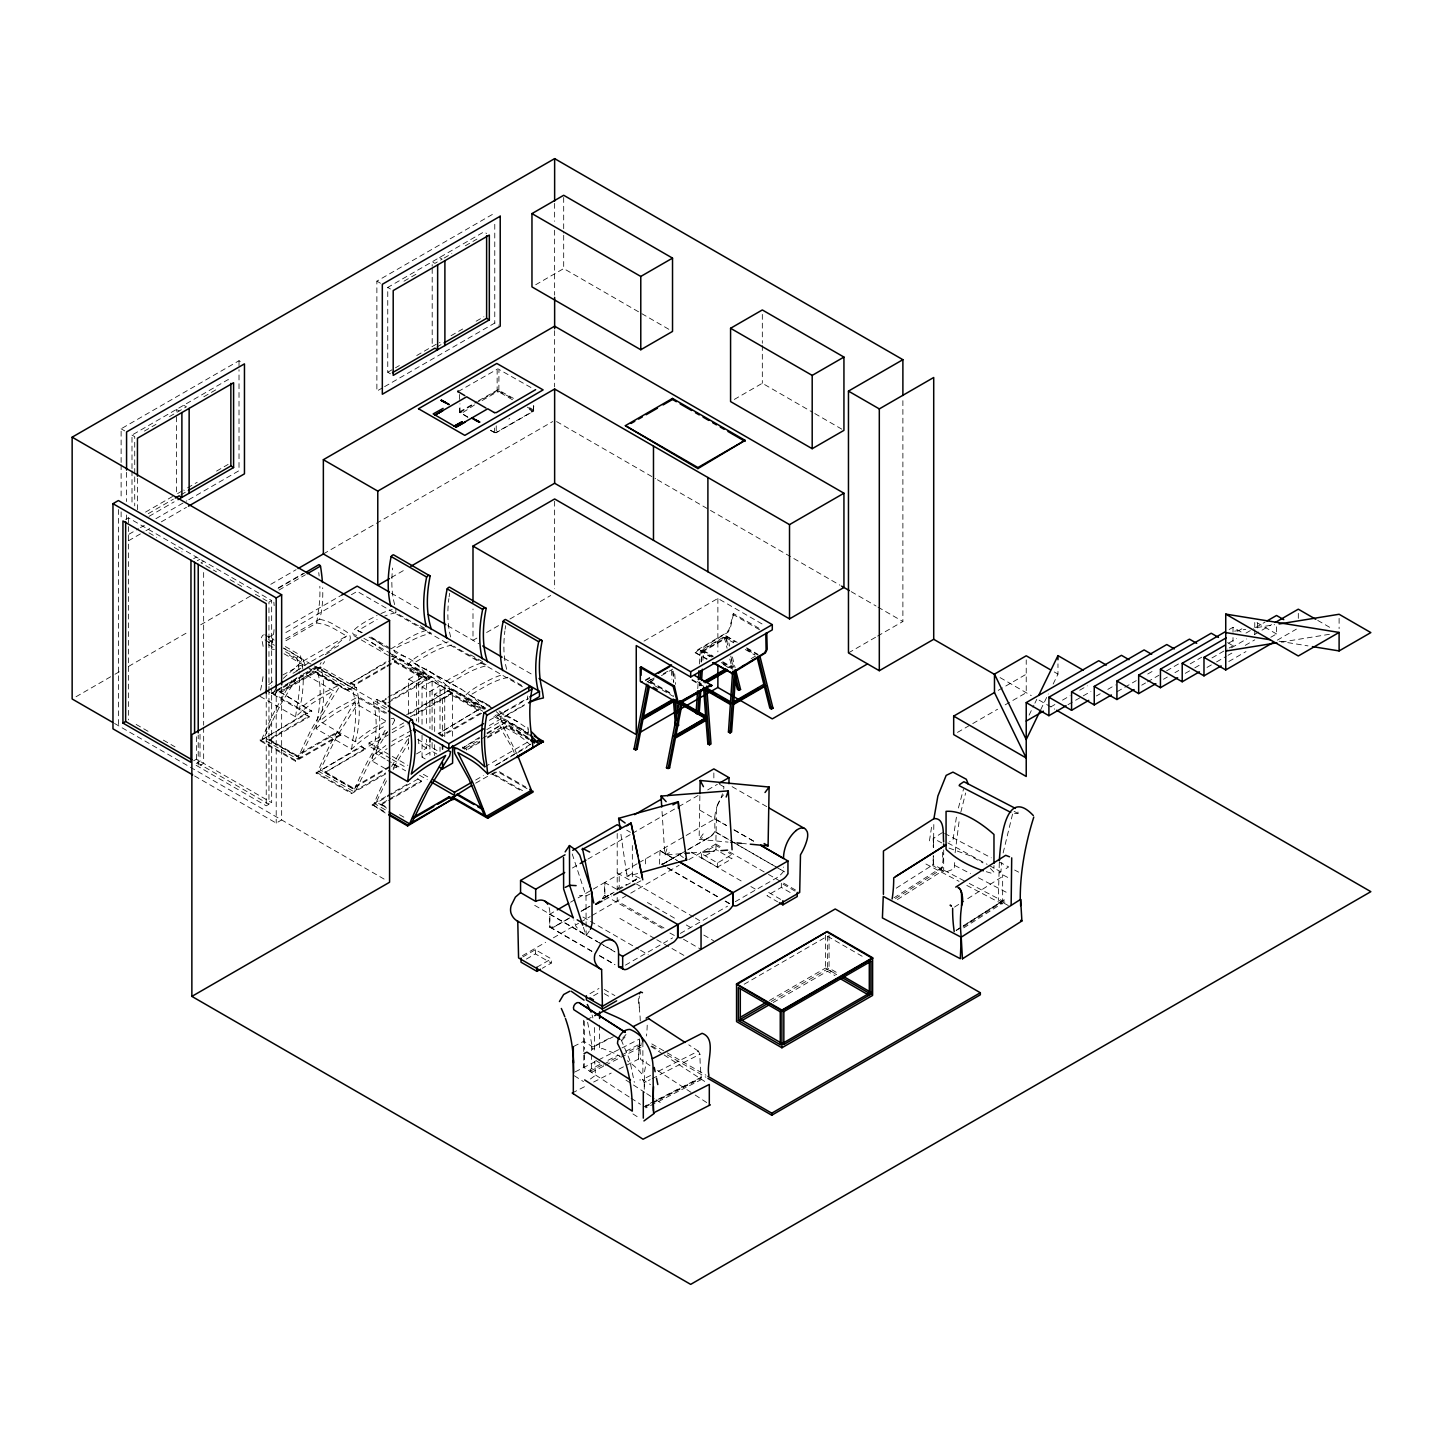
<?xml version="1.0" encoding="UTF-8"?>
<svg xmlns="http://www.w3.org/2000/svg" width="1443" height="1443" viewBox="0 0 1443 1443"><rect width="100%" height="100%" fill="white"/><g stroke="black" fill="none" stroke-linecap="round" stroke-linejoin="round"><path stroke-width="0.75" stroke-dasharray="5 3.75" d="M629.166 1096.951L583.892 1067.405L583.423 1018.974M603.445 1066.269L591.504 1072.365L591.504 1052.741M591.504 1050.558L591.504 1046.193L591.522 1047.889L613.401 1036.705M599.585 1025.161L599.585 1049.566L602.29 1048.448L612.698 1052.596A103.752 59.903 0 0 1 620.364 1056.474M642.875 1041.81L642.875 1075.071L636.868 1068.379A103.752 59.903 0 0 0 627.326 1060.749M644.245 1089.267L644.66 1070.886L646.392 1061.759M482.088 400.559L497.132 391.883L497.15 370.292M933.423 855.735L932.773 865.656L945.093 872.366L954.184 868.848L954.815 861.273M933.531 847.023L933.837 823.069M999.314 862.752L998.322 900.071L1010.605 906.781M1007.701 877.416L1002.651 874.765L1002.632 876.442L965.601 900.017M584.595 1054.653L583.892 1067.405M699.891 795.742L699.115 839.357L728.048 842.099M638.473 1059.108L639.61 1038.942L573.737 1072.6M512.499 399.747L498.863 391.883L498.953 370.292M701.136 661.597L701.875 650.414L724.368 637.427L733.693 642.82M702.903 660.299L703.499 650.577L725.991 637.608L733.693 642.045M697.745 688.636L698.196 681.908M699.44 663.96L700.378 650.522L725.883 635.786L737.229 642.351M699.909 681.565L699.621 685.858L701.262 684.92L699.566 686.67M701.244 662.211L702.001 651.46L709.703 656.673M955.122 852.759L959.361 819.245M999.187 872.925L1000.883 871.843L1001.785 862.499M305.158 665.403L303.156 659.631L289.231 651.027A63.654 36.742 60 0 0 283.207 648.015M467.911 417.388L459.686 412.265L459.577 405.411M533.802 406.024L533.152 411.381L495.977 432.828M394.697 720.255L392.009 725.45M688.762 859.667L715.836 844.029L716.648 806.366A35.462 20.473 -60 0 0 722.474 793.794M929.454 840.836L932.016 824.061M895.526 898.556L941.792 869.083L942.369 865.403A170.905 103.373 57.5 0 0 943.469 853.949M1003.138 852.957L1012.733 813.383M956.402 817.189L953.029 839.664L949.584 841.846M260.552 690.205L261.309 686.796A116.162 67.063 -60 0 0 263.113 676.027M960.785 812.319L965.638 793.001M758.946 628.264L733.567 613.618L729.004 629.473L726.857 632.521L698.61 649.224A9.199 5.321 -60 0 0 696.933 650.432L695.111 652.561L706.763 659.289M958.405 807.972L963.491 789.267M1014.483 813.419L1018.018 813.455L1017.928 809.866M385.353 721.753L374.26 727.849A102.399 59.127 -60 0 0 355.267 741.738L319.769 721.247L321.915 712.355A120.238 69.426 -60 0 0 320.869 667.135L320.238 666.973A3.319 1.912 -60 0 0 318.47 668.019L317.334 670.057A116.162 67.063 -60 0 1 317.334 719.137L316.107 728.715L351.605 749.206L355.267 745.833A102.399 59.127 -60 0 1 374.26 731.944L386.237 725.144M355.267 741.738L357.413 732.864A120.238 69.426 -60 0 0 356.367 687.626L320.833 667.027M385.119 758.982L375.775 753.589L377.922 744.696A120.238 69.426 -60 0 0 376.894 699.476L376.244 699.314A3.319 1.912 -60 0 0 374.495 700.36L373.358 702.398A116.162 67.063 -60 0 1 373.358 751.478L372.132 761.056L385.209 768.596M299.008 669.949A116.162 67.063 -60 0 0 296.825 658.206L297.961 656.168A3.319 1.912 -60 0 1 299.711 655.122L300.342 655.284A120.238 69.426 -60 0 1 302.796 669.047M351.605 749.206L352.832 739.628A116.162 67.063 -60 0 0 352.85 690.548L353.986 688.509A3.319 1.912 -60 0 1 355.736 687.481L356.349 687.535M285.678 638.816L319.643 619.191L321.32 612.517A152.038 87.789 60 0 0 322.691 587.77M666.937 848.845L664.844 854.977L682.773 853.589M459.596 411.886L476.695 401.803M1029.112 715.133L1033.909 705.212M1034.884 703.228L1036.795 699.26M1040.656 709.812L1048.34 693.957M1053.156 684.036L1057.972 674.115L1057.972 663.852M386.49 780.825L376.298 802.092L385.642 807.485M391.594 766.467L409.722 735.677M393.506 767.73L408.658 742.604M275.884 688.654L273.052 693.416L318.362 667.261L321.176 662.499M291.648 680.627L275.162 710.172A239.718 138.402 -60 0 0 262.806 736.886L262.103 738.654L297.601 759.144L298.322 757.395A239.718 138.402 -60 0 1 310.678 730.663L333.622 690.818L305.591 674.639M385.137 730.248L366.702 763.004A239.718 138.402 -60 0 0 354.347 789.736L353.625 791.504L318.127 770.995L318.831 769.227A239.718 138.402 -60 0 1 331.187 742.514L354.13 702.669L385.894 721.013M387.68 731.457L372.06 757.539L355.79 790.241L320.274 769.75L336.544 737.048L358.135 703.03L359.073 698.863L356.511 697.672L338.762 707.359A102.399 59.127 -60 0 0 319.769 721.247M616.395 889.05L604.635 882.539L604.635 895.363L602.94 897.726A11.328 6.548 -60 0 1 602.489 898.249M659.415 864.141L660.046 850.54L714.988 818.83L726.514 825.486M296.609 677.921L280.537 704.707L264.267 737.409L299.765 757.9L316.035 725.198L338.672 687.914L337.626 685.876L309.596 669.678M276.876 691.179L274.747 694.39L320.057 668.235L324.675 661.597M589.375 930.915L586.147 935.659L579.635 931.042L575.847 926.135L573.809 919.949M533.802 410.407L531.962 410.984L526.118 407.611M584.271 1021.049L584.541 1049.332M703.228 833.856L699.115 839.357L702.543 837.698M349.729 640.512C353.391 631.836 339.177 628.968 334.542 624.873A63.654 36.742 60 0 0 325.523 620.724L319.643 619.191M527.2 737.986L524.242 735.461A63.654 36.742 60 0 0 515.223 729.184C481.98 706.655 511.525 742.929 514.033 752.47M283.297 678.39L300.938 662.391L346.591 636.02L334.542 628.968A63.654 36.742 60 0 0 325.523 624.819L316.775 622.907L284.686 641.432M617.063 889.501L617.622 888.888A17.063 9.848 -60 0 0 619.209 886.868L619.209 874.061M622.636 1038.22L627.056 1033.332M621.735 1040.637L626.154 1035.749M331.295 649.134L346.591 636.02M260.083 696.374L295.599 716.864L299.242 713.491A102.399 59.127 -60 0 1 318.236 699.602L333.622 690.818M316.107 728.715L319.769 725.324A102.399 59.127 -60 0 1 338.762 711.453L354.13 702.669M372.132 761.056L375.775 757.665A102.399 59.127 -60 0 1 387.085 748.701M590.385 1079.021L595.472 1075.288L594.732 1061.471M390.981 648.881L408.73 638.077A102.399 59.127 -60 0 1 427.723 630.014M296.555 670.67L303.156 666.9M617.207 872.925L632.341 881.655L637.896 877.993M474.567 404.906L461.417 413.492L459.956 412.5L473.881 404.148M942.441 832.575L933.242 838.437L933.242 847.167M896.229 888.185L933.242 864.61A200.721 121.41 57.5 0 0 933.657 856.114M893.975 897.817L942.081 867.189A2.183 1.317 57.5 0 0 943.686 870.093L967.279 882.431M897.42 899.548L943.686 870.093L943.686 848.195M954.508 907.088L963.762 901.19M956.06 930.392L961.615 926.857M963.473 925.666L1004.184 899.747A2.11 1.263 57.5 0 1 1002.651 900.955L963.78 925.703M956.384 930.41L961.94 926.875M963.13 926.893L1003.841 900.973M963.78 927.849L1004.49 901.911L1007.827 903.661M1006.06 868.56L1008.657 866.918L998.971 861.85M680.375 933.423L727.543 906.186M569.714 917.946L555.176 926.442A11.021 6.367 -60 0 1 551.406 927.47L549.711 927.073L549.711 914.249L555.393 910.966M581.078 911.417L590.061 906.15M602.976 898.664L614.051 892.243M662.716 864.267L680.158 854.148M625.45 965.133L672.618 937.878M735.299 901.677L776.641 877.849A16.865 9.74 -60 0 0 783.549 871.319L783.549 867.045M121.122 462.463L121.122 428.805L239.015 360.732L242.658 362.824M382.666 387.752L376.876 391.107L376.876 281.151L494.769 213.077M131.998 468.578L131.998 435.083L228.138 379.581L230.862 381.15M390.476 373.827L387.752 372.258L387.752 287.428L483.892 231.926L486.616 233.495M144.39 431.078L155.988 424.386M169.498 416.576L186.418 406.818L183.694 405.249M203.806 396.771L217.334 388.961M404.004 281.187L417.532 273.394M444.101 258.044L451.839 253.589M465.349 245.779L476.948 239.087M125.649 519.39L128.373 517.821L271.663 600.541L271.663 685.876M535.696 284.758L563.69 268.578L672.528 331.421M145.527 512.103L174.513 495.364M181.89 491.107L176.443 494.264L176.443 416.125M187.572 487.842L197.222 482.251M216.54 471.103L228.138 464.412M387.752 372.258L393.56 368.903M395.49 367.803L399.35 365.566M416.738 355.519L437.644 343.452M451.046 335.714L462.644 329.022M476.154 321.212L483.892 316.757M148.25 513.672L173.376 499.17M180.988 494.787L186.418 491.63L183.694 490.061M436.724 347.132L442.171 343.975L439.448 342.406M149.044 516.36L174.152 501.857M128.86 534.307L138.51 528.715M140.458 527.597L144.318 525.378M155.916 518.686L186.832 500.829M188.762 499.711L239.015 470.689L239.015 369.715M384.596 386.652L494.769 323.034L498.394 325.126M128.499 540.782L143.957 531.854M145.887 530.753L149.765 528.517M161.363 521.825L186.472 507.305M458.152 391.558L497.889 368.831L531.421 387.788M193.669 558.657L196.392 557.088M197.312 560.75L200.018 559.181M478.553 400.721L497.889 389.772L514.267 398.827M475.829 403.03L497.709 390.53L512.193 398.376M203.661 561.273L200.938 562.842L216.486 571.825M76.046 696.735L113.041 675.378M114.989 674.26L120.833 670.887M128.625 666.377L187.049 632.647M200.685 624.783L253.265 594.426M270.779 584.307L296.104 569.696M323.358 553.95L552.687 421.554M278.535 587.698L303.084 573.52M278.102 588.401L304.527 573.142M278.968 590.061L305.393 574.801M271.663 600.541L268.957 602.11L268.957 689.7M268.506 637.337L274.296 634M285.858 627.326L341.757 595.039M268.506 642.568L274.296 639.231M285.858 632.557L343.687 599.17M351.389 594.714L357.179 591.377L523.935 687.644M391.378 577.507L404.996 569.66M734.307 399.422L762.319 383.261L812.842 412.427M361.58 632.792L357.846 630.645L373.232 621.662A102.399 59.127 -60 0 1 377.074 619.552M304.076 665.62L341.829 643.831M325.18 654.671L332.738 650.324M293.001 673.286L298.124 670.328M303.571 673.971L316.775 666.341L352.29 687.788L316.775 667.297L271.482 693.452L301.677 675.071M280.068 691.955L311.76 711.201L280.068 691.955L315.584 671.464L347.258 689.754L352.29 686.85M280.068 692.911L315.584 672.402L347.258 690.692L352.29 687.788M193.669 760.768L196.392 759.198L271.663 802.669L271.663 688.131M385.101 667.694L354.311 685.479L350.577 683.315L386.093 661.868M350.577 683.315L390.205 660.425M392.099 659.343L395.869 657.16L431.385 677.669L431.385 676.713L391.684 699.639M350.577 682.377L354.311 684.523L385.101 666.756M387.031 665.638L394.733 661.201L422.546 677.254L391.756 695.977M340.891 735.1L295.599 761.255L260.083 740.764L305.393 713.654L309.325 716.882L268.921 740.223L296.735 756.276L337.157 732.954L340.891 735.1L337.157 731.998L296.735 755.338L268.921 739.267L309.325 715.944M271.482 692.496L306.98 713.004L311.76 710.245M387.031 666.576L394.733 662.139L422.546 678.21M260.083 740.764L305.393 714.61L309.325 716.882M265.602 689.988L306.98 713.942L311.76 711.201M484.668 709.289A239.718 138.402 -60 0 0 472.312 696.825L461.634 689.375L413.87 662.986L429.238 654.004A102.399 59.127 -60 0 1 448.232 645.941L451.893 645.111L451.893 641.305M476.893 638.095L472.997 640.349L472.997 608.928M486.616 632.485L500.216 624.639M509.938 619.029L550.739 595.472M408.622 714.285L408.622 679.202L418.704 673.394L426.587 677.939L426.587 726.19M386.075 703.823L382.142 701.532L385.984 698.376M387.914 697.258L422.546 677.254M382.142 701.532L389.826 697.095M408.622 679.202L416.522 683.766L426.587 677.939M387.969 702.723L431.385 677.669M422.041 724.224L422.041 686.94L432.106 681.132L440.007 685.696L440.007 733.928M260.083 739.808L295.599 760.317L340.891 734.162M422.041 686.94L429.942 691.504L440.007 685.696M449.368 683.477L464.754 674.494A102.399 59.127 -60 0 1 483.748 666.45L487.391 665.602L453.769 646.193M434.668 731.511L434.668 694.227L444.733 688.419L452.615 692.983L452.615 736.832M406.601 714.718L451.893 688.564L408.477 714.574M410.335 716.864L450.739 693.542L478.571 709.595L438.149 733.874L478.571 709.595M434.668 694.227L442.55 698.791L452.615 692.983M385.588 773.989L351.605 793.596L316.107 773.105L361.399 746.013L365.35 749.224L324.928 772.564L365.35 748.286M414.177 715.584L450.739 694.48L478.571 710.551M316.107 773.105L361.399 746.951L365.35 749.224M390.386 758.423L369.011 746.085L369.011 742.947L390.223 730.699M392.153 729.581L403.715 722.907M369.011 746.085L390.223 733.838M392.153 732.737L407.575 723.827M200.018 734.343L200.018 761.291L194.589 764.429L266.233 805.807L271.663 802.669M490.44 707.196L469.877 695.328L485.263 686.345A102.399 59.127 -60 0 1 504.256 678.282L507.918 677.452L507.918 673.647M410.155 735.01L394.769 743.794A102.399 59.127 -60 0 0 390.927 746.121M194.589 775.955L276.208 823.087L281.656 819.931L281.656 687.102M438.149 732.936L442.099 735.209L483.225 711.471L447.727 690.963L431.457 677.056L412.698 667.658C398.16 665.656 428.012 650.306 429.238 649.909A102.399 59.127 -60 0 1 448.232 641.864M324.928 771.608L352.759 787.68L389.321 766.576M439.466 734.631L442.099 736.164L481.746 713.275M324.928 772.564L352.759 788.636L389.321 767.514M416.522 753.913L426.587 748.105L426.587 739.339M316.107 772.167L351.605 792.658L385.696 772.979M393.181 768.668L396.915 766.504L393.145 769.624M422.041 735.19L422.041 757.106L432.106 751.298L436.85 754.04M489.321 720.31L527.885 698.051M499.783 712.589L505.393 715.818L520.761 706.836A102.399 59.127 -60 0 1 524.621 704.743M489.321 725.54L525.955 704.4M486.814 729.599L500.036 721.969M644.029 641.089L717.874 598.448L764.519 625.378M479.816 742.387L466.342 750.162L462.608 747.997L479.437 737.337M486.922 733.026L507.918 720.905L487.157 733.838M462.608 747.997L479.599 738.203M465.422 748.214L480.519 739.501M482.395 738.419L503.174 726.424L515.223 733.278A63.654 36.742 60 0 1 524.242 739.538L530.104 744.786M462.608 747.059L466.342 749.206L479.816 741.431M487.518 736.994L506.764 725.883L530.88 739.808M385.209 813.004L372.132 804.509L385.642 796.698M387.518 795.616L409.956 782.665M487.518 737.932L506.764 726.821L529.022 739.682M372.132 805.447L389.123 795.634M390.999 794.552L417.424 779.292L421.374 781.565L417.424 778.354L417.424 779.292M386.526 808.116L380.952 803.967L421.374 780.627M380.952 804.905L421.374 781.565M484.812 766.864L528.228 741.792M530.735 744.173L494.173 766.215L526.893 747.33M645.49 679.887L651.082 676.659M645.454 680.681L651.046 677.452M475.667 780.032L483.387 775.576M647.113 682.034L652.579 678.12M654.238 677.921L648.61 681.168L673.34 695.454M650.234 682.106L653.986 679.166M663.347 673.755L670.851 669.426M648.737 682.972L653.986 679.942M661.489 675.613L672.727 669.119M702.001 652.218L727.506 637.499L729.671 646.157M475.667 783.17L495.869 771.59M522.51 790.638L492.694 773.412L492.694 774.368L497.474 771.608L532.972 792.117M727.705 667.766L731.457 665.62L733.08 666.558L730.356 655.717M751.172 658.621L756.799 655.375M848.466 652.903L875.667 637.211M877.615 636.074L902.885 621.5L902.885 397.727M572.42 868.019L578.228 864.664M587.896 859.09L630.411 834.541M632.341 833.423L676.803 807.755M678.733 806.637L698.069 795.49M707.719 789.898L717.387 784.325M570.544 902.218L576.226 898.935M578.12 897.853L591.377 890.187M593.271 889.104L604.635 882.539M637.084 863.798L604.87 882.394L604.87 895.219L606.583 895.634A11.328 6.548 -60 0 0 608.892 895.273L608.964 895.255M638.978 862.716L659.812 850.685L677.092 860.659M549.08 907.539A29.167 16.829 -60 0 1 549.837 912.301L549.837 926.911A16.865 9.74 -60 0 0 554.888 926.37L568.271 918.65M581.655 910.93L589.303 906.511M602.687 898.773L612.247 893.271M632.341 881.655L637.806 878.498L632.341 881.655L632.341 844.389M662.012 864.537L681.114 853.498M688.762 849.079L709.794 836.94A16.865 9.74 -60 0 0 714.844 831.655L714.844 817.027M522.438 955.699L545.652 942.297M553.39 937.824L578.535 923.322M580.465 922.203L590.133 916.612M592.063 915.493L628.805 894.281M630.753 893.163L679.094 865.259M522.817 956.962L535.371 949.71L551.298 958.892L551.298 963.076L542.315 968.271M708.784 849.584L715.962 845.454L719.498 847.492M526.406 959.072L535.371 953.895L551.298 963.076M701.605 853.733L701.605 857.936L715.962 849.638L731.89 858.819L731.89 854.635L728.336 852.597M998.213 690.385L1026.226 674.224M536.922 967.189L551.298 958.892M703.372 854.761L717.514 862.932L731.89 854.635M701.605 857.936L717.514 867.117L731.89 858.819M957.485 732.395L970.85 724.675M972.762 723.574L997.582 709.234M1005.212 704.833L1010.948 701.514M1012.86 700.414L1026.226 692.712L1026.226 659.884M1051.045 706.745L1054.869 704.545M1062.499 700.144L1070.129 695.724M1079.689 690.223L1087.319 685.804M1067.982 704.671L1073.718 701.352M1075.63 700.252L1081.348 696.951M1083.26 695.851L1090.908 691.431M1096.391 695.959L1100.215 693.758M1107.845 689.357L1115.475 684.938M589.971 993.668L598.953 988.473M1117.153 691.666L1122.888 688.365M1124.782 687.265L1136.254 680.645M1147.708 674.043L1153.426 670.724M593.56 995.778L600.739 991.63M790.169 892.477L781.33 887.373L766.954 895.67L777.579 901.785M1229.183 629.509L1233.007 627.308L1243.884 633.585M1141.738 685.172L1145.562 682.972M1147.456 681.872L1158.927 675.252M1166.557 670.851L1179.923 663.131M1237.589 631.312L1243.307 627.994M1163.509 679.256L1167.315 677.056M1174.963 672.654L1178.769 670.436M1190.222 663.834L1201.694 657.214M1228.805 643.019L1236.435 638.618M1245.976 633.098L1253.624 628.697M1255.536 627.597L1265.078 622.077M1185.262 673.34L1192.91 668.939M1194.822 667.838L1200.54 664.52M1211.994 657.918L1227.271 649.097M1229.183 647.997L1233.007 645.779L1233.007 637.572M1231.474 647.763L1246.752 638.942M1254.382 634.541L1271.572 624.621M1207.033 667.424L1214.663 663.022M1216.575 661.922L1226.117 656.403M1228.029 655.302L1231.853 653.102M1245.219 645.382L1254.761 639.862M1228.805 661.507L1245.976 651.587M1270.796 637.265L1276.532 633.946L1276.532 625.739M1277.289 640.169L1296.391 629.13M744.173 984.234L827.398 936.182L863.581 957.088M769.462 1000.468L825.594 968.055L836.922 974.602M771.265 1001.496L829.058 968.145L838.581 973.628M773.195 1002.524L827.398 971.229L835.01 975.63M665.403 862.625L685.714 850.955M687.571 849.891L709.505 837.337A11.021 6.367 -60 0 0 713.275 834.018L714.988 831.655L732.268 841.63M584.523 909.361L590.349 906.024M603.914 898.213L611.67 893.758M618.704 889.664L630.393 882.936M632.341 881.817L637.842 878.661M632.359 873.394L627.002 876.46L620.49 831.24M411.598 730.429L394.769 739.7A102.399 59.127 -60 0 0 390.927 742.045M282.738 675.017L300.487 665.331L303.048 666.522M603.95 900.107L611.724 896.049M636.976 882.863L640.872 880.843M586.76 1019.714L592.73 1016.666M573.737 1046.409L583.892 1041.233L592.694 1046.969L611.904 1036.886M600.072 1064.393L590.133 1069.461A2.11 1.136 62.9 0 0 591.504 1072.365M608.026 1060.316L617.983 1055.23M625.937 1051.171L641.864 1043.036M589.844 1071.283L601.785 1065.187M603.769 1064.176L619.696 1056.042M621.68 1055.031L641.576 1044.858M605.429 1065.259L643.235 1045.941M572.204 1093L585.84 1086.038M593.632 1082.052L611.183 1073.087M618.975 1069.119L638.473 1059.162L639.61 1038.942L640.566 1059.396L649.981 1065.547M650.595 1075.486L642.406 1079.418L650.522 1084.703M658.333 1071.283L698.34 1051.099L699.945 1054.238A170.905 92.46 62.9 0 0 701.136 1075.107L701.045 1078.426L653.156 1102.903M644.281 1086.759A170.905 92.46 62.9 0 1 644.245 1082.701L650.198 1079.653M652.2 1078.624L699.945 1054.238M701.388 1077.2L645.67 1105.645L645.941 1107.899L701.659 1079.436M644.245 1106.781L650.198 1103.733M652.2 1102.723L699.945 1078.318M645.201 1106.961L651.154 1103.913M592.514 1049.295L594.588 1048.249M497.132 391.883L498.863 391.883M496.23 425.829L496.23 432.395L495.057 432.792M617.514 888.996L626.785 884.415M669.444 852.705L664.844 854.977L661.886 809.162M590.313 893.884L586.002 895.959L579.491 895.58M391.071 718.596L393.632 718.217L394.697 720.255M495.977 432.521L494.678 432.521M356.692 635.317C342.135 633.315 371.987 617.965 373.232 617.568A102.399 59.127 -60 0 1 377.074 615.476M390.981 656.168L399.404 658.892L410.93 665.205L427.2 679.13L391.702 658.621L395.869 656.222L395.869 657.16M637.644 873.502L627.002 876.46L626.893 870.021M390.259 653.066A239.718 138.402 -60 0 1 393.145 656.439L429.365 677.885L428.643 676.947A239.718 138.402 -60 0 0 416.287 664.483C407.359 651.911 375.974 654.96 408.73 642.153A102.399 59.127 -60 0 1 427.723 634.108L431.385 633.261L395.869 612.77L392.225 613.6A102.399 59.127 -60 0 0 384.722 616.071M1234.631 631.15L1245.742 629.364M1256.871 627.561L1274.638 624.693M1281.312 642.099L1330.212 634.18M695.111 652.561L707.665 659.217M691.738 852.903L700.703 852.2M709.667 851.514L718.632 850.829M730.266 842.297L736.94 842.928M741.395 843.361L748.069 843.993M274.35 649.44L271.482 649.061L272.438 640.728A146.609 84.65 60 0 0 274.152 628.715M1279.093 641.215L1307.989 645.887M409.866 667.965L445.382 688.473L448.214 688.149L463.239 695.255L480.519 708.603M500.541 675.306A102.399 59.127 -60 0 0 485.263 682.268C484.018 682.665 454.184 697.997 468.722 699.999L483.748 707.088M493.921 716.486L501.388 720.815L504.238 720.508L515.404 725.486L529.058 734.307M337.626 685.876L318.236 695.508A102.399 59.127 -60 0 0 299.242 709.397L301.389 700.522A120.238 69.426 -60 0 0 303.138 673.971M494.913 432.756L490.656 430.519M949.061 848.105L969.732 855.591L982.936 862.914M991.07 873.123L984.902 871.283M357.846 630.645L362.337 632.521M413.87 662.986L461.634 689.375M469.877 695.328L491.486 706.619M505.393 715.818L517.64 721.716L528.336 729.166M494.426 428.03L494.769 432.72M461.417 412.5L459.956 411.453M363.889 638.383L390.404 653.192M494.426 432.395L490.584 430.194M635.569 876.154L642.802 879.815M954.761 865.457L970.526 873.664M978.426 877.777L1007.99 893.163M944.66 833.423L991.215 857.791M1014.645 870.057L1018.632 872.149M941.792 842.91L933.242 838.437A200.721 121.41 57.5 0 1 933.657 847.384M941.792 869.083L933.242 864.61L933.242 855.879M969.245 883.459L1002.651 900.955L1002.651 874.765M925.919 864.014L959.036 881.348M966.828 885.425L1003.841 904.797M1014.086 811.327L1018.018 813.455M947.853 842.928L987.138 864.339M989.104 865.421L1000.883 871.843M1317.73 620.4L1331.33 628.264M1276.532 633.946L1254.761 621.392L1254.761 627.543M1227.56 642.64L1233.007 645.779M814.79 413.546L843.939 430.375M439.448 257.594L442.171 259.163L434.92 263.347L432.197 261.778L432.197 266.233M1054.238 671.951L1057.972 674.115M376.876 281.151L380.501 283.243M387.752 287.428L390.476 288.997M556.565 421.554L655.591 478.715M657.431 479.779L840.042 585.227M851.19 591.648L876.081 606.024M877.993 607.124L902.885 621.5M1000.071 677.597L1031.294 695.634M1039.104 700.144L1054.707 709.144M529.581 407.666L533.423 409.884M527.362 407.142L533.405 411.039L533.423 405.501M467.622 416.919L459.686 412.265M732.575 614.177L759.92 629.96M746.68 647.799L758.026 654.364M725.883 635.786L735.19 641.955M746.752 648.61L758.296 655.284M747.167 649.819L754.869 654.274M745.237 649.476L754.869 655.05M731.619 666.287L733.242 667.225M703.499 650.577L713.131 656.15M722.745 661.706L732.377 667.261M701.875 650.414L713.131 656.908M722.745 662.463L732.377 668.019M700.378 650.522L711.615 657.016M721.247 662.571L732.791 669.227M723.177 664.447L728.949 667.784M697.33 681.583L703.102 684.92M691.973 679.473L703.535 686.128M691.973 680.23L701.605 685.786M699.566 684.794L701.19 685.732M650.234 681.33L671.41 693.56M179.166 411.002L176.443 409.433L176.443 413.888M647.113 681.276L673.592 696.554M121.122 428.805L124.747 430.898M131.998 435.083L134.722 436.652L134.722 474.603M732.106 786.651L767.207 806.908M391.378 593.217L420.526 610.046M447.745 625.757L478.842 643.704M504.094 658.297L533.243 675.126M719.534 784.307L727.092 788.708M420.256 625.703L425.847 628.95M470.671 654.815L483.748 662.373A102.399 59.127 -60 0 0 464.754 670.418C459.722 675.649 441.432 678.571 445.382 688.473M509.776 678.535L522.871 686.092M734.18 829.923L755.32 842.117M699.711 810.1L726.298 825.45M733.928 829.851L754.923 841.972M734.18 842.73L778.354 868.235M780.284 869.353L787.95 873.773M714.844 831.655L728.21 839.375M730.122 840.475L774.007 865.818M775.919 866.918L783.549 871.319M405.609 657.034L370.093 636.543L380.79 643.975A239.718 138.402 -60 0 1 384.091 646.825M498.953 710.93L517.64 721.716M369.065 637.121L389.61 648.971M392.262 654.274L485.533 707.972M496.825 714.646L528.463 732.773M451.893 689.501L485.533 708.928M507.918 721.843L528.463 733.711M483.513 709.144L449.17 688.78A239.718 138.402 -60 0 0 436.814 676.334L426.118 668.885M528.318 735.01L505.176 721.139A239.718 138.402 -60 0 0 496.121 711.525M715.836 844.029L721.698 847.42M729.491 851.911L766.54 873.304M768.488 874.422L799.693 892.441M353.842 635.623L359.451 638.852M361.327 639.934L389.357 656.114M465.891 700.306L480.844 708.946M783.098 884.198L795.472 891.341M528.03 737.337L503.733 723.304L494.516 714.556M148.972 532.846L156.746 537.337M174.242 547.438L182.016 551.929M230.086 579.671L241.739 586.417M255.339 594.263L267.009 600.991M768.74 892.495L781.114 899.638M691.359 852.182L743.199 882.124M750.883 886.561L756.655 889.88M626.677 830.14L630.447 832.322M660.046 850.54L677.326 860.533M382.142 700.595L386.075 702.867M264.809 634.686L274.152 640.079M285.371 646.554L300.324 655.194M376.857 699.368L386.201 704.761M665.818 866.684L660.046 863.365L661.742 863.78A11.328 6.548 -60 0 0 663.6 863.563M667.73 867.802L717.658 896.626M725.342 901.063L733.026 905.501M667.496 867.928L717.424 896.77M725.107 901.208L732.791 905.627M499.368 771.752L525.901 787.084M268.524 639.574L274.332 642.929M284.037 648.52L386.796 707.864M265.043 639.88L274.386 645.274M285.606 651.749L296.825 658.224M317.334 670.057L352.832 690.566M373.358 702.398L386.435 709.956M301.28 662.175L289.231 655.122A63.654 36.742 60 0 0 286.219 653.481M268.524 644.805L274.332 648.16M284.037 653.769L305.357 666.071M307.305 667.189L386.796 713.095M492.694 774.368L522.51 791.576M358.135 697.709L386.165 713.906M827.254 969.227L836.687 974.692M417.622 739.321L440.061 752.272M426.587 748.105L418.704 743.56L418.704 736.976M422.041 757.106L425.198 758.928M636.165 883.856L693.416 916.918M695.328 918.019L701.478 921.734M647.402 902.506L676.587 919.353M686.309 924.981L692.135 928.336M703.805 935.082L713.545 940.692M369.011 742.947L390.386 755.284M392.316 756.403L407.864 765.367M423.394 774.332L429.22 777.705M392.316 759.541L405.916 767.387M419.516 775.234L427.272 779.725M386.995 760.064L405.681 770.851M396.915 766.504L393.181 764.339L396.915 767.442M663.996 927.993L617.207 900.991L617.207 892.351M683.495 939.249L701.045 949.386M604.635 895.363L662.481 928.48M669.931 933.044L677.849 937.355M619.859 918.415L654.869 938.635M656.818 939.754L684.054 955.482M582.936 917.008L638.618 949.151M640.548 950.27L648.232 954.707M380.952 803.967L386.526 807.178M399.513 814.664L406.926 818.957M385.353 809.812L374.134 803.336L374.855 801.568A239.718 138.402 -60 0 1 386.381 776.514M372.132 804.509L385.209 812.048M534.704 905.356L597.546 941.648M599.458 942.748L614.736 951.568M549.711 914.249L601.551 944.191M603.481 945.291L615.007 951.947M549.837 926.911L591.828 951.153M599.458 955.573L614.736 964.375M549.711 927.073L591.955 951.46M599.639 955.897L615.007 964.772M604.274 989.483L614.88 995.616M604.274 993.668L611.345 997.762M136.147 724.422L149.747 732.268M163.366 740.133L175.018 746.861M197.312 762.86L268.957 804.238L268.957 691.955M114.556 723.466L385.714 880.014M651.803 1043.92L665.331 1051.749M667.279 1052.867L705.97 1075.197M651.803 1045.977L659.541 1050.432M667.279 1054.905L705.97 1077.254M371.717 642.406L385.804 652.723M482.142 701.226L492.839 708.675M574.332 1075.756L583.477 1081.583M632.936 1113.942L640.259 1118.614M698.34 1051.099L688.78 1044.858M650.973 1046.373L662.283 1053.751M664.159 1054.977L704.707 1081.438M657.521 1070.472L693.307 1093.812M695.183 1095.057L710.263 1104.887M595.815 1060.443L603.354 1065.349M625.955 1080.104L631.601 1083.801M633.495 1085.028L644.787 1092.405M646.68 1093.632L654.202 1098.538M656.096 1099.764L661.742 1103.462M631.06 1098.177L640.476 1104.328M531.962 410.984L531.962 411.995L533.423 410.93L496.23 432.395M680.158 855.266L683.405 857.593M501.388 720.815C497.456 710.912 515.746 707.99 520.761 702.759A102.399 59.127 -60 0 1 528.463 698.791M642.658 1079.562L644.245 1082.701M990.403 868.488L993.974 872.185L993.974 865.529M460.046 412.77L459.956 403.751M503.174 726.424L517.027 754.058M621.175 1039.844L629.599 1059.577L634.325 1082.322M572.222 853.967L586.002 895.959L586.111 926.839M583.387 927.272L586.147 935.659L586.129 929.039M587.644 1022.293L592.694 1049.205M592.081 1014.988L592.893 1017.946M732.395 656.98L735.118 667.802M725.883 636.561L728.048 645.219M730.771 656.042L733.495 666.882M727.633 644.877L725.991 637.608M724.368 637.427L727.092 648.268M729.815 659.108L731.457 665.62M674.711 673.809L675.504 684.379M672.943 670.995L673.773 682.106M672.889 671.338L673.683 682.395M671.266 670.4L671.897 679.256M733.567 613.618L730.248 628.517L727.994 632.287L698.628 649.981A6.674 3.842 -60 0 0 697.149 651.1L696.536 651.767A3.698 2.128 -60 0 0 696.013 652.489M594.372 1027.506L594.642 1052.65M1339.104 618.38L1339.104 628.643M1298.303 613.383L1298.303 619.66M1257.484 622.961L1257.484 629.112M1254.761 629.599L1254.761 635.768M1233.007 627.308L1233.007 635.515M942.441 852.2L942.441 858.747M829.058 935.226L829.058 968.145M827.398 936.182L827.398 971.229M825.594 935.136L825.594 968.055M781.33 883.188L781.33 887.373M762.319 314.394L762.319 343.272M762.319 345.49L762.319 383.261M717.874 598.448L717.874 651.857M717.514 862.932L717.514 867.117M715.962 845.454L715.962 849.638M713.852 772.943L713.852 779.004M645.49 858.874L645.49 867.423M640.079 1079.382L640.079 1080.356M617.207 833.459L617.207 890.187M563.69 197.493L563.69 233.044M563.69 235.263L563.69 268.578M554.635 203.373L554.635 221.284M554.635 230.231L554.635 295.13M554.635 330.663L554.635 386.868M554.635 501.208L554.635 588.726M535.371 949.71L535.371 953.895M506.764 725.883L506.764 726.821M494.769 224.296L494.769 323.034M466.342 749.206L466.342 750.162M459.577 394.48L459.577 403.228M450.739 693.542L450.739 694.48M444.733 688.419L444.733 736.651M442.55 698.791L442.55 736.056M442.099 735.209L442.099 736.164M440.007 747.077L440.007 751.46M434.668 744.66L434.668 755.627M432.197 268.47L432.197 346.609M432.106 681.132L432.106 731.565M432.106 742.532L432.106 751.298M429.942 691.504L429.942 728.769M429.942 744.119L429.942 755.086M418.704 673.394L418.704 723.827M416.522 683.766L416.522 721.031M408.622 738.401L408.622 749.368M395.869 608.964L395.869 612.77M394.733 661.201L394.733 662.139M361.399 746.013L361.399 746.951M354.311 684.523L354.311 685.479M352.759 787.68L352.759 788.636M351.605 792.658L351.605 793.596M347.258 689.754L347.258 690.692M337.157 731.998L337.157 732.954M316.775 622.907L317.749 614.592A146.609 84.65 60 0 0 319.841 586.309M316.775 666.341L316.775 667.297M315.584 671.464L315.584 672.402M306.98 713.004L306.98 713.942M305.393 713.654L305.393 714.61M296.735 755.338L296.735 756.276M295.599 716.864L296.825 707.286A116.162 67.063 -60 0 0 299.17 671.5M295.599 760.317L295.599 761.255M276.208 687.986L276.208 823.087M266.233 693.524L266.233 805.807M239.015 360.732L239.015 367.478M203.661 572.51L203.661 725.216M203.661 727.452L203.661 763.383L198.214 766.54L198.214 735.1M196.392 736.742L196.392 759.198M137.446 478.409L137.446 509.668M134.722 476.839L134.722 505.862M131.998 470.797L131.998 504.292M128.373 517.821L128.373 719.931M126.569 472.348L126.569 501.515M126.569 514.971L126.569 519.462M121.122 464.718L121.122 498.376M121.122 511.832L121.122 518.56M118.398 509.541L118.398 725.685M509.65 418.398A5.411 3.12 0 0 1 508.838 419.065M723.881 786.85A14.52 8.387 -60 0 1 723.701 788.978M709.776 836.958A16.739 9.668 -60 0 1 707.936 838.185M717.351 805.555A21.429 12.374 -60 0 1 723.466 794.895M714.844 817.027A29.167 16.829 -60 0 1 717.315 805.555M556.745 925.468A16.739 9.668 -60 0 1 554.924 926.37M647.204 1025.179A149.26 80.754 62.9 0 1 646.5 1036.002M640.259 1020.868A147.312 79.708 62.9 0 0 640.007 1015.421L639.249 1007.052A23.016 12.446 62.9 0 1 638.69 995.941M639.285 1007.07A141.721 76.677 62.9 0 1 639.285 996.067M268.723 684.685A102.399 59.127 -60 0 1 273.773 680.825M263.113 646.41A116.162 67.063 -60 0 0 261.327 637.716L262.464 635.678A3.319 1.912 -60 0 1 263.51 634.866M394.642 604.617A116.162 67.063 -60 0 1 392.64 568.055M380.916 613.6A102.399 59.127 -60 0 1 392.225 609.523M528.427 732.088A152.038 87.789 60 0 1 527.795 726.659M527.471 699.188A152.038 87.789 60 0 1 527.795 695.977M273.845 602.2A146.609 84.65 60 0 1 274.152 605.663M318.741 572.564A146.609 84.65 60 0 1 319.137 576.046M375.775 753.589A102.399 59.127 -60 0 1 385.822 745.508M506.673 669.299A116.162 67.063 -60 0 1 504.888 630.988M505.122 629.202A116.162 67.063 -60 0 1 505.681 625.649M450.667 636.958A116.162 67.063 -60 0 1 448.863 598.629M449.116 596.861A116.162 67.063 -60 0 1 449.657 593.307"/><path stroke-width="1.5" d="M573.322 1093.758L573.322 1046.626M599.585 1018.505L599.585 1011.85M642.875 1041.81C639.971 1024.602 616.756 1017.622 602.687 1010.858M643.307 1118.127L643.307 1091.954M709.307 1105.374L709.307 1084.433L653.589 1112.878A200.721 108.604 62.9 0 1 653.589 1086.705M933.892 818.722L937.878 796.049L946.175 775.378L952.939 772.113L966.305 779.256L968.271 784.144M999.35 860.713C1000.36 843.939 1004.635 784.902 1033.314 815.529M1011.146 905.41L1011.705 857.845M952.651 908.26L952.633 910.244A149.26 90.278 57.5 0 0 953.949 929.725L954.22 931.565M699.927 793.578L700.162 780.483L769.119 787.03L768.091 845.887L750.288 844.191M641.035 675.324L641.251 666.919L674.44 686.074L677.867 701.19L679.238 702.11L708.423 686.128A9.199 5.321 -60 0 1 710.1 685.407L711.904 685.443L711.002 686.417A3.698 2.128 -60 0 0 710.497 686.291L709.884 686.327A6.674 3.842 -60 0 0 708.405 686.922L681.655 702.326L677.994 703.048L640.349 681.367L640.277 667.478L641.251 666.919M961.345 891.918L961.579 892.712A23.016 13.925 57.5 0 1 961.579 905.753L960.767 913.221A147.312 89.105 57.5 0 0 961.218 937.247L960.316 958.711L882.413 917.928L883.26 896.428L961.218 937.247L962.445 958.783M674.44 686.074L673.412 687.445L677.579 702.885M883.405 894.335L883.441 850.991L934.018 818.596C945.381 817.838 942.82 834.721 943.632 841.936M701.569 680.447L702.308 669.245M733.675 703.625L765.493 685.263L763.87 684.325L732.07 702.705L733.675 703.625L735.93 670.075M700.883 689.97L699.152 713.365L697.654 714.231L696.031 713.293L697.582 690.872M698.358 679.653L698.971 670.688M697.654 714.231L699.26 690.908M700.053 679.419L700.649 670.815M759.92 656.222L772.979 708.17L771.464 709.054L765.656 685.948L733.621 704.437L731.583 732.07L730.068 732.954L728.444 732.016L730.356 704.455L703.408 688.888M732.647 671.392L730.411 703.643L705.393 689.195M730.068 732.954L734.415 670.165M535.624 389.664L496.266 412.626L494.336 412.59M892.117 898.989L892.405 897.221A170.905 103.373 57.5 0 0 893.722 877.813L945.724 844.967L895.508 876.659M706.655 686.201L711.002 743.957L709.487 744.822L707.449 719.552L675.035 700.829L642.983 719.336L637.175 749.133L635.678 750.017L634.054 749.079L646.68 684.198M635.678 750.017L648.304 685.136M649.404 686.381L643.163 718.47L674.963 700.089M707.449 719.552L675.414 738.058L669.606 767.856L666.468 767.784L679.112 702.921M668.091 768.722L681.15 701.695L679.527 700.757M703.535 686.904L705.771 717.874L673.953 736.237L675.577 737.175L682.665 700.829M431.385 629.455L430.158 625.108A116.162 67.063 -60 0 1 430.14 576.028L393.506 554.815A3.319 1.912 -60 0 0 391.756 555.789L391.107 556.691A120.238 69.426 -60 0 0 390.061 603.12L390.764 606.042M430.158 576.028L429.004 575.306A3.319 1.912 -60 0 0 427.254 576.298L426.623 577.182A120.238 69.426 -60 0 0 425.577 623.629M446.085 635.461A120.238 69.426 -60 0 1 447.132 589.033L447.763 588.131A3.319 1.912 -60 0 1 449.531 587.157L486.183 608.369A116.162 67.063 -60 0 0 486.165 657.449L487.391 661.796M482.251 658.729L481.601 655.952A120.238 69.426 -60 0 1 482.647 609.523L483.279 608.639A3.319 1.912 -60 0 1 485.028 607.647L486.183 608.369M528.463 702.867A102.399 59.127 -60 0 1 539.772 698.791L543.416 697.943L542.189 689.79A116.162 67.063 -60 0 1 542.189 640.728L505.537 619.498A3.319 1.912 -60 0 0 503.787 620.472L503.156 621.374A120.238 69.426 -60 0 0 502.11 667.802L502.759 670.562M542.189 640.71L541.053 639.989A3.319 1.912 -60 0 0 539.303 640.981L538.654 641.864A120.238 69.426 -60 0 0 537.608 688.311L538.311 691.215M517.712 755.555L531.403 790.259L486.093 816.413L473.16 783.351L457.864 752.579L469.913 759.433A63.654 36.742 60 0 1 478.932 765.692L487.68 773.863L532.972 747.708L532.016 738.293A146.609 84.65 60 0 1 532.016 689.231L530.844 687.03A2.074 1.209 60 0 0 530.014 686.525L483.946 712.896A152.038 87.789 60 0 0 483.134 758.242L484.812 766.864L478.932 761.615A63.654 36.742 60 0 0 469.913 755.338L456.746 748.177L454.274 748.646L454.725 753.444L468.722 778.625L484.397 815.439M529.274 686.634L529.238 686.742A152.038 87.789 60 0 0 528.679 689.754M590.458 929.328L592.081 923.592L591.973 892.279L579.761 855.086L575.973 850.198L569.462 845.58L565.151 851.893M1033.765 817.117L1031.619 824.206A211.309 114.304 -61.4 0 0 1020.255 898.43L1020.255 899.602M388.943 770.76L407.629 781.547L408.856 771.969A116.162 67.063 -60 0 0 408.874 722.889L410.01 720.851A3.319 1.912 -60 0 1 411.76 719.823L412.391 719.967A120.238 69.426 -60 0 1 413.438 765.205L411.291 774.079A102.399 59.127 -60 0 1 430.285 760.208L448.033 750.522L450.595 751.695L449.657 755.879L428.084 789.88L411.814 822.582M726.172 797.005L728.282 790.872L661.038 796.067L661.742 806.98M559.433 1001.568L563.654 994.516L569.823 991.197M581.998 849.548L631.042 823.015L642.802 879.815M1038.726 695.292L1057.972 655.627L1083.224 670.219M1039.681 711.796L1026.226 739.574L994.48 674.115L1026.226 655.789L1050.504 669.805M731.998 673.845L733.802 671.716A9.199 5.321 -60 0 1 735.479 670.508L764.664 652.813L766.107 649.837L765.782 633.351L766.756 632.774L767.207 649.278L765.421 652.939L735.497 671.284A6.674 3.842 -60 0 0 734.018 672.384L733.405 673.051A3.698 2.128 -60 0 0 732.9 673.773L712.589 662.644M765.024 792.514L769.119 787.03M457.864 391.793L458.152 390.728M441.179 400.306L449.206 404.617L441.54 400.09M472.132 417.911L479.635 422.077M407.629 781.547L411.291 778.174A102.399 59.127 -60 0 1 430.285 764.285L445.653 755.519L422.709 795.346A239.718 138.402 -60 0 0 410.353 822.077L409.65 823.845L389.087 811.976M643.939 1120.94L654.094 1113.491M626.803 825.919L631.042 823.015L637.842 855.789M595.652 904.22L599.891 901.298M435.064 415.097L466.63 396.789L485.948 408.026M961.182 937.21L1020.616 899.368L1021.897 920.977L962.445 958.819M955.735 887.12L1005.699 855.302L1009.505 856.799M112.626 722.348L72.15 698.989L72.15 437.175L554.635 158.622L902.885 359.686L902.885 395.49M531.962 213.6L563.69 195.274L672.528 258.117L672.528 331.421L640.782 349.747L531.962 286.904L531.962 213.6L640.782 276.443L672.528 258.117M192.641 774.837L112.969 728.841L112.969 503.679L118.398 500.541L281.656 594.787L281.656 684.848M175.306 498.051L179.166 495.833L181.89 497.402L181.89 412.572M188.348 490.53L230.862 465.981L233.586 467.55L233.586 382.72L137.446 438.239L137.446 476.172M392.406 372.709L434.92 348.178L437.644 349.747L437.644 264.917M444.101 342.875L486.616 318.326L489.321 319.895L489.321 235.065L393.199 290.566L393.199 375.396L489.321 319.895M178.03 499.621L233.586 467.55M188.42 506.204L244.462 473.845L244.462 363.87L126.569 431.944L126.569 470.093M389.448 592.099L323.358 553.95L323.358 459.704L554.635 326.19L843.939 493.217L843.939 587.463L789.519 618.885L554.635 483.261L410.822 566.287M323.358 459.704L377.777 491.107L554.635 389.015L789.519 524.621L843.939 493.217M298.052 568.56L323.358 553.95M306.421 572.041L318.903 564.664A2.074 1.209 60 0 1 319.751 565.133L320.508 566.215A152.038 87.789 60 0 1 322.42 582.503M730.573 328.282L762.319 309.956L843.939 357.07L843.939 430.375L812.193 448.701L730.573 401.587L730.573 328.282L812.193 375.396L843.939 357.07M307.269 573.719L320.49 566.089M112.969 503.679L276.208 597.925L281.656 594.787M625.36 425.667L672.528 398.43L745.075 440.331L697.925 468.596L625.36 425.667L697.925 467.55L745.075 440.331M631.024 423.448L634.794 421.266M638.564 419.083L642.351 416.919M646.121 414.736L657.431 408.207M663.095 404.924L672.528 399.477L676.352 401.695M341.757 595.039L357.179 586.147L539.448 691.377L539.448 696.608L529.797 702.164M266.233 693.524L266.233 603.697L122.944 520.959L122.944 723.069L125.649 721.5L191.739 759.649M389.448 578.625L377.777 585.371L377.777 491.107M472.997 602.2L472.997 546.085L554.635 498.971L772.294 624.639L772.294 629.87L690.674 677.001L636.255 645.58L636.255 734.595L539.087 678.499M191.865 996.391L389.574 882.25L389.574 620.436L191.865 734.595L191.865 996.391L690.674 1284.378L1370.85 891.666L1056.655 710.281M994.209 674.224L933.711 639.303L879.31 670.706L848.466 652.903L848.466 391.107L902.885 359.686M848.466 391.107L879.31 408.91L933.711 377.489L933.711 639.303M487.68 773.863L486.706 764.447A146.609 84.65 60 0 1 486.724 715.385L532.016 689.213M411.995 722.402L448.845 743.686L483.531 723.646M529.797 696.933L539.448 691.377M413.943 728.769L448.845 748.917L483.531 728.877M439.393 767.135L442.55 768.957L452.615 763.149L452.615 745.598M654.797 674.512L671.554 664.844M658.495 673.159L669.66 666.702M433.098 779.941L454.473 792.279L471.825 782.268M516.81 756.763L543.416 741.395L516.991 757.611M412.626 817.802L449.206 796.698L452.94 798.845L407.629 825.937L388.943 815.151M414.556 817.64L433.802 806.529M437.644 804.31L449.206 797.636L452.94 799.783M529.707 789.285L532.972 792.117L487.68 818.271L452.164 797.763L471.825 785.407M453.842 796.789L457.197 794.859L473.971 804.545M388.943 814.213L407.629 824.999L452.94 798.845M472.997 546.085L690.674 671.753L772.294 624.639M643.398 716.449L673.34 699.152L707.395 718.812L675.577 737.175M703.39 681.817L725.829 668.849M645.129 716.215L671.518 700.973M705.23 681.529L724.079 670.634M705.014 682.755L727.452 669.786M706.854 682.467L727.579 670.49M684.523 699.747L705.14 687.842L707.395 718.812M741.54 666.828L745.291 664.664M749.043 662.499L752.795 660.335M452.164 796.825L487.68 817.315L532.972 791.161M640.133 732.341L717.874 687.463L772.294 718.885L867.514 663.906M634.054 749.079L637.175 749.133M696.031 713.293L697.528 712.427M677.074 726.118L678.571 725.252L678.102 718.903M735.317 680.988L737.427 689.393L739.05 690.331L740.548 689.465L735.659 669.967M677.561 734.938L705.771 717.874M733.874 702.416L758.387 688.275M666.468 767.784L669.606 767.856M705.825 718.614L707.864 743.903L709.379 743.019M728.444 732.016L729.96 731.132M547.727 904.256A29.167 16.829 -60 0 0 547.366 903.679A21.429 12.374 -60 0 0 537.157 900.703L535.696 901.406L520.562 892.622L520.562 880.483L565.025 854.815M572.745 850.342L617.207 824.693L620.995 826.875M634.595 814.646L661.67 799.025M667.46 795.67L713.852 768.885L728.986 777.633L728.986 783.711M520.562 880.483L535.696 889.213L564.7 872.474M580.158 863.545L585.966 860.208M719.317 783.206L728.986 777.633M557.287 909.884L568.65 903.318M1106.33 665.079L1098.772 660.714L1026.226 702.597L1026.226 776.478L953.679 734.595L953.679 716.107L994.48 692.55L994.48 674.115M521.013 958.008L521.013 962.192L536.922 971.373L540.512 969.299M1066.07 705.771L1048.899 715.692L1048.899 697.203L1121.445 655.32L1129.003 659.685M1088.744 700.378L1071.572 710.299L1071.572 691.81L1144.119 649.927L1151.676 654.292M1026.226 721.085L1043.415 711.165M618.849 954.166L622.673 956.384L677.615 924.674L677.615 937.481L675.919 939.862A11.328 6.548 -60 0 1 673.592 942.189L628.156 968.578A11.021 6.367 -60 0 1 624.386 969.606L618.849 966.99M677.849 924.53L732.791 892.82L732.791 905.627L731.096 908.008A11.021 6.367 -60 0 1 727.308 911.345L681.872 937.409A11.328 6.548 -60 0 1 679.545 937.752L677.849 937.355L677.849 924.53L620.003 891.413M733.026 892.676L787.95 860.966L787.95 873.773L786.255 876.154A11.021 6.367 -60 0 1 782.485 879.49L737.102 905.537A11.328 6.548 -60 0 1 734.721 905.915L733.026 905.501L733.026 892.676L679.256 861.633M1111.417 694.985L1094.245 704.905L1094.245 686.417L1166.792 644.534L1174.349 648.899M1134.09 689.592L1116.918 699.512L1116.918 681.024L1189.465 639.141L1196.716 643.325M1155.861 683.675L1138.671 693.596L1138.671 675.108L1211.236 633.224L1218.487 637.409M1177.632 677.759L1160.443 687.68L1160.443 669.191L1225.36 631.709M1199.404 671.843L1182.214 681.763L1182.214 663.275L1226.117 637.914M1221.157 665.926L1203.985 675.847L1203.985 657.359L1224.981 645.237M1266.99 620.977L1276.532 615.476L1283.783 619.66M520.562 892.658L515.404 897.095L511.111 905.699A14.52 8.387 -60 0 0 511.183 913.653A35.462 20.473 -60 0 0 517.766 921.193L518.578 957.936L602.416 1006.33L799.693 892.441L800.486 854.779A35.462 20.473 -60 0 0 807.07 839.61A14.52 8.387 -60 0 0 807.16 831.583L805.465 829.04L769.155 808.044M586.381 995.742L586.381 999.927L602.29 1009.108L616.648 1000.829M779.346 902.813L782.882 904.851L797.239 896.554L797.239 892.369M1275.378 622.42L1298.303 609.18L1315.782 619.281M1203.985 657.359L1225.738 669.931L1273.484 642.369M646.139 1018.145L835.226 908.982L980.338 992.748L980.338 994.804L771.752 1115.223L707.9 1078.372M1312.427 646.608L1339.104 650.919L1339.104 632.431L1298.303 655.988L1225.738 614.105L1225.738 669.931M736.561 983.892L827.254 931.529L872.6 957.719L872.6 995.417L781.908 1047.78L736.561 1021.59L736.561 983.892L781.908 1010.082L872.6 957.719M736.561 984.613L827.254 931.529M1339.104 650.919L1370.85 632.593L1339.104 614.267L1279.093 623.971M740.421 1017.225L765.584 1002.687M738.365 1020.49L780.266 1044.696L780.266 1011.777L738.365 987.589L738.365 1020.49L767.387 1003.733M742.225 1020.399L769.335 1004.761M781.908 1010.605L872.6 958.242M780.266 1011.777L872.6 958.423L827.254 932.052M782.196 1010.659L783.838 1011.615L870.941 961.327L870.941 994.227L783.838 1044.516L740.295 1019.389M780.266 1044.696L870.959 992.333M707.9 1076.316L771.752 1113.184L980.338 992.748M672.925 804.869L678.282 801.803L686.634 859.92L641.901 872.33M438.87 412.824L442.821 410.624L434.884 414.989M443.109 408.405L433.189 413.907L456.006 427.11L487.752 408.784L494.39 412.626M456.006 427.182L465.349 422.041M596.175 904.166L602.002 901.117M613.654 895.039L635.028 883.874M594.714 1015.656L640.476 992.279M633.315 1026.55L647.24 1019.425M652.362 1058.711L702.11 1033.314C717.46 1038.726 705.753 1062.77 708.928 1075.45M710.263 1104.887L643.019 1139.23L572.204 1093M584.036 1053.606L586.922 1052.145L630.519 1079.905M565.295 887.355L569.606 885.262L576.118 885.641M483.964 712.788L484.704 712.68A2.074 1.209 60 0 1 485.551 713.185L486.706 715.367M1225.738 651.082L1276.875 642.802M685.01 853.408L689.501 853.066M702.957 852.037L709.667 851.514M720.887 850.649L727.597 850.125M642.171 681.836L640.71 681.601M736.94 842.928L741.395 843.361M1225.738 614.105L1339.104 632.431M1225.738 632.593L1270.201 639.772M413.401 729.887L415.205 732.088M804.256 828.3L801.298 828.011A13.149 7.594 -60 0 0 796.247 830.483M983.386 870.76L980.356 869.75A103.752 59.903 0 0 1 953.336 855.591L946.446 849.765M589.7 852.037L582.467 848.376L593.776 902.993M1015.439 808.405L963.87 781.709L959.631 784.595L959.18 785.659L1010.749 812.373M1020.616 920.309L1021.897 920.977M475.847 420.003L479.725 422.023L475.487 420.22M471.699 418.127L479.274 422.294M1182.214 663.275L1203.985 675.847M1160.443 669.191L1182.214 681.763M680.158 403.896L691.612 410.515M695.436 412.716L699.26 414.917M703.084 417.117L708.802 420.436M712.626 422.637L716.431 424.837M720.255 427.038L724.079 429.256M727.903 431.457L745.075 441.378M1138.671 675.108L1160.443 687.68M1116.918 681.024L1138.671 693.596M1094.245 686.417L1116.918 699.512M1071.572 691.81L1094.245 704.905M1048.899 697.203L1071.572 710.299M841.612 586.129L849.278 590.548M1026.226 702.597L1048.899 715.692M458.044 391.63L464.808 395.616M953.679 716.107L1026.226 757.99L994.48 692.55M765.656 685.948L764.032 685.01L769.841 708.116L771.464 709.054M713.491 662.571L732.9 673.773M738.924 688.527L740.548 689.465M771.356 707.25L772.979 708.17M694.444 675.36L711.904 685.443M707.034 688.257L730.14 701.587M706.98 689.051L716.594 694.606M720.454 696.843L730.068 702.398M731.998 703.499L733.621 704.437M640.277 667.478L673.466 686.652M682.395 702.488L705.483 715.818M682.449 703.228L705.537 716.558M653.282 687.355L657.16 689.592M391.143 556.547L426.659 577.056M447.168 588.888L482.665 609.397M503.192 621.23L538.69 641.738M676.947 724.314L678.571 725.252M707.864 743.903L709.487 744.822M428.3 614.538L445.797 624.639M482.72 645.959L502.164 657.178M72.15 437.175L389.574 620.436M761.074 845.436L787.95 860.966M760.659 845.273L783.549 858.495L783.549 856.691A29.167 16.829 -60 0 1 786.02 845.219A21.429 12.374 -60 0 1 796.247 830.446M534.072 736.002L543.416 741.395M539.682 740.187L543.416 742.351M537.662 740.403L541.414 742.568L540.692 741.63A239.718 138.402 -60 0 0 531.637 732.016M531.764 739.501L539.249 743.812L530.032 735.046M530.88 739.808L534.595 742.892L530.88 740.746M869.299 960.371L870.941 961.327M679.022 861.778L732.791 892.82M388.059 705.843L412.355 719.877M452.236 746.482L456.132 748.719M388.293 711.038L408.856 722.907M842.387 975.829L869.065 991.233M842.64 977.903L870.941 994.227M838.816 977.831L869.299 995.436L869.299 962.571M483.279 808.982L457.197 793.921L457.197 794.859M477.705 806.691L481.421 808.838M431.168 781.962L454.473 795.418L454.473 792.279M736.561 984.415L781.908 1010.785M544.732 901.117L573.358 917.64M577.164 919.84L613.437 940.782M517.063 920.814L601.623 969.588L602.416 1006.33M122.944 723.069L190.963 762.337L190.963 560.227M589.916 997.78L593.452 999.819M764.123 843.542L768.091 845.887M444.967 402.597L441.089 400.36L445.328 402.381M571.248 991.251L584.072 1000.161M579.671 1003.156L625.162 1032.124M625.27 1032.412L579.148 1002.651C575.631 1001.532 572.348 1006.583 573.773 1009.667L619.895 1039.447M685.046 1042.423L648.412 1018.505A2.67 1.443 62.9 0 1 649.53 1019.245M584.686 1079.941L632.305 1111.128C632.395 1087.878 628.426 1064.158 617.496 1043.433C617.694 1036.904 622.781 1029.274 629.87 1029.418C644.75 1035.118 652.164 1050.684 652.994 1065.692L653.463 1110.677M625.126 822.997L618.65 818.325L678.282 801.803L678.39 808.224M661.038 796.067L666.143 801.641M685.623 858.621L686.634 859.92M619.66 819.624L618.65 818.325L620.183 829.094M587.319 1004.508L591.125 1012.156M700.162 780.483L703.444 786.669M582.701 925.161L569.606 885.262L569.462 845.58M573.142 917.874L563.636 888.96L563.528 857.647M758.423 657.088L765.493 685.263M757.341 658.315L763.87 684.325M735.353 675.631L739.05 690.331M961.453 892.369L961.2 891.395A4.726 2.868 57.5 0 0 958.008 887.427L958.765 887.932A4.726 2.868 57.5 0 1 961.417 892.351L961.435 892.838A141.721 85.732 57.5 0 1 961.543 905.735M446.085 635.461L446.789 638.383M425.577 623.61L426.262 626.533M654.238 1067.423L655.122 1071.698M656.475 1078.119L657.81 1084.541M638.744 860.154L642.351 877.633M675.035 700.829L676.569 719.786M673.412 699.891L675.45 725.18M676.677 699.891L677.615 712.571M728.282 790.872L732.088 849.783M573.34 1060.244L573.701 1072.943M943.668 843.884L943.686 845.995M1057.972 655.627L1057.972 659.74M1020.616 899.368L1020.616 905.645M993.974 863.311L993.974 834.487C981.925 823.574 962.228 810.046 946.067 811.363L946.067 849.079M879.31 408.91L879.31 670.706M812.193 375.396L812.193 448.701M789.519 524.621L789.519 618.885M783.838 1011.615L783.838 1044.516M782.882 900.666L782.882 904.851M781.908 1010.082L781.908 1047.78M771.752 1113.184L771.752 1115.223M740.295 988.671L740.295 1021.518M717.874 665.223L717.874 687.463M707.9 477.507L707.9 571.753M701.045 925.648L701.045 949.386M697.925 467.55L697.925 468.596M690.674 671.753L690.674 677.001M672.528 398.43L672.528 399.477M653.481 446.085L653.481 540.331M640.782 276.443L640.782 349.747M622.673 956.384L622.673 969.209M602.29 1004.923L602.29 1009.108M554.635 158.622L554.635 201.136M554.635 297.366L554.635 328.679M554.635 389.015L554.635 483.261M536.922 967.189L536.922 971.373M535.696 889.213L535.696 901.37M487.68 817.315L487.68 818.271M486.616 235.732L486.616 318.326M449.206 796.698L449.206 797.636M448.845 743.686L448.845 748.917M444.895 260.732L444.895 345.562M442.55 744.841L442.55 749.224M442.55 762.373L442.55 768.957M429.942 737.553L429.942 741.936M407.629 824.999L407.629 825.937M276.208 597.925L276.208 687.986M230.862 383.387L230.862 465.981M198.214 564.411L198.214 732.846M194.589 562.319L194.589 732.99M189.141 408.387L189.141 493.217M125.649 521.626L125.649 721.5M601.605 969.606A35.462 20.473 -60 0 1 595.021 962.048A14.52 8.387 -60 0 1 594.949 954.094L600.793 943.758A13.149 7.594 -60 0 1 605.844 940.421A21.429 12.374 -60 0 1 616.035 943.379A29.167 16.829 -60 0 1 618.542 951.965L618.542 966.594A16.865 9.74 -60 0 0 621.266 966.684M639.411 993.812A4.726 2.561 62.9 0 1 642.478 992.694M561.309 1008.477A211.309 131.602 -57.5 0 1 564.808 1016.774M565.44 1018.487A211.309 131.602 -57.5 0 1 573.592 1062.914M418.506 408.748L464.826 435.371L543.127 389.899L496.807 363.456L418.506 408.748M500.216 216.216L382.323 284.289L382.323 394.246L500.216 326.172L500.216 216.216M462.139 421.771L454.202 426.136L462.139 421.771M951.334 905.879L950.089 905.23A2.67 1.605 57.5 0 1 951.316 905.879"/></g></svg>
